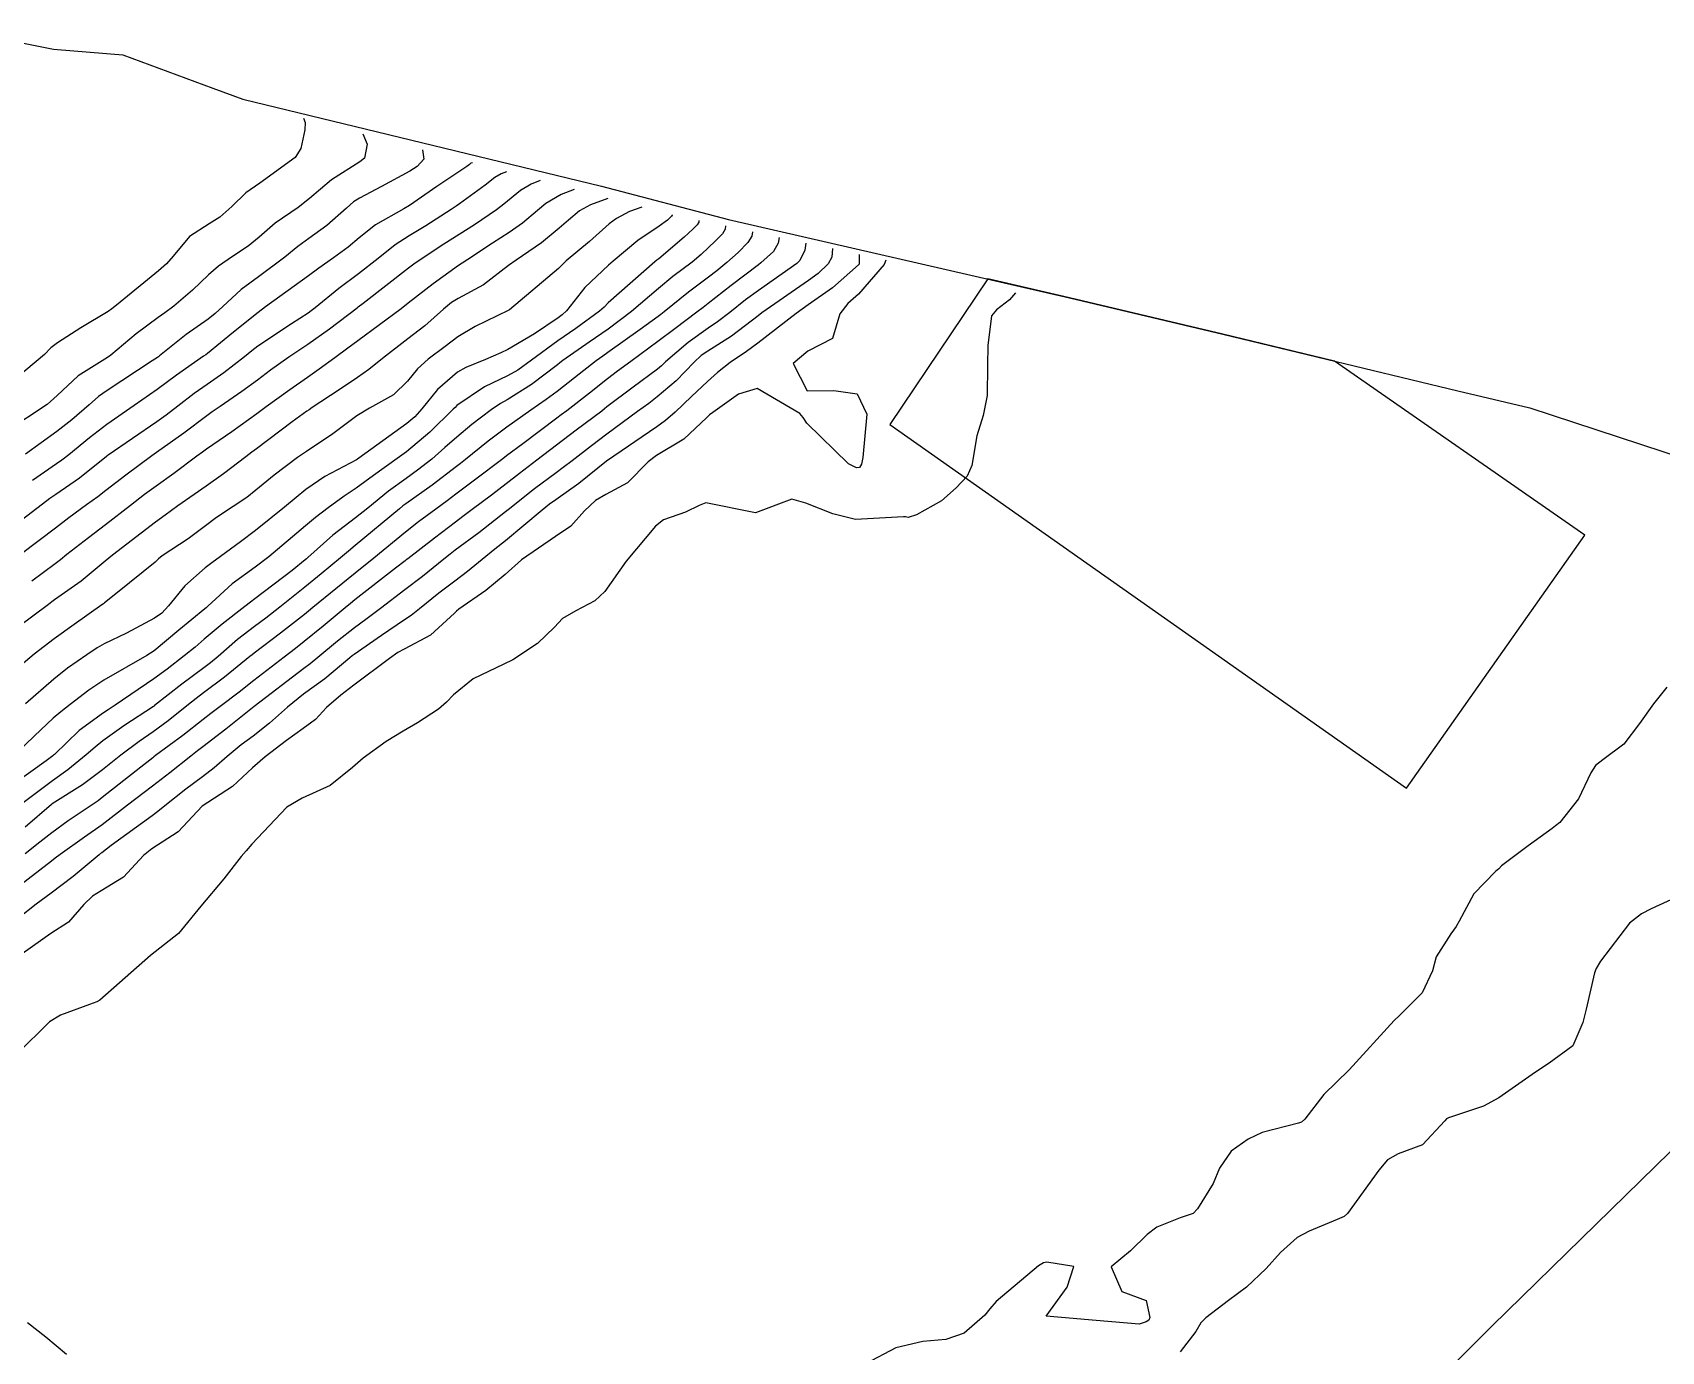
# Model space of a CAD drawing. Header units: metres. Extents: x 307586 to 320046, y 7427249 to 7434250.
# Drawn here: x 314091.7 to 314156.9, y 7433047.5 to 7433100.3 of the extents above; entities that cross this region are included whole.
import ezdxf

# ---------------------------------------------------------------- set-up
doc = ezdxf.new("R2010")
doc.units = ezdxf.units.M
doc.header["$MEASUREMENT"] = 0
for name, color, linetype in [('Area', 45, 'Continuous'), ('Curvas de Nivel 1m', 11, 'Continuous'), ('Curvas de Nivel 5m', 15, 'Continuous'), ('Edificações', 30, 'Continuous'), ('Vias Primárias', 230, 'Continuous')]:
    doc.layers.add(name, color=color, linetype=linetype)

msp = doc.modelspace()

# ---------------------------------------------------------------- linework, layer by layer
at = {"layer": 'Area'}
msp.add_polyline3d([(314089.185, 7433100.269, 746.934), (314092.539, 7433099.598, 746.882), (314095.313, 7433099.372, 746.835), (314098.924, 7433098.04, 746.898), (314100.114, 7433097.599, 746.547), (314114.46, 7433094.124, 737.915), (314119.548, 7433092.792, 732.605), (314133.191, 7433089.655, 734.965), (314139.325, 7433088.2, 734.775), (314148.721, 7433085.931, 734.165), (314151.598, 7433085.252, 734.576), (314159.601, 7433082.627, 727.126)], dxfattribs=at)
at = {"layer": 'Curvas de Nivel 1m', "flags": 128}
for points, elevation in [([(314102.543, 7433096.84), (314102.607, 7433096.669), (314102.597, 7433096.376), (314102.444, 7433095.628), (314102.208, 7433095.269), (314100.792, 7433094.247), (314100.232, 7433093.852), (314099.672, 7433093.301), (314099.203, 7433092.88), (314098.773, 7433092.62), (314097.978, 7433092.104), (314097.334, 7433091.324), (314097.064, 7433091.012), (314096.747, 7433090.734), (314095.066, 7433089.355), (314094.882, 7433089.206), (314094.729, 7433089.11), (314093.639, 7433088.451), (314092.71, 7433087.845), (314092.443, 7433087.647), (314092.18, 7433087.388), (314090.69, 7433086.126)], 746), ([(314107.303, 7433095.58), (314107.363, 7433095.204), (314107.096, 7433094.911), (314106.798, 7433094.727), (314105.671, 7433094.106), (314104.787, 7433093.646), (314104.54, 7433093.488), (314104.264, 7433093.245), (314103.473, 7433092.552), (314102.764, 7433092.028), (314102.321, 7433091.705), (314101.803, 7433091.274), (314100.745, 7433090.493), (314100.046, 7433089.99), (314099.32, 7433089.304), (314099.017, 7433089.02), (314098.725, 7433088.804), (314097.848, 7433088.186), (314096.79, 7433087.329), (314096.739, 7433087.294), (314096.702, 7433087.264), (314096.497, 7433087.129), (314094.689, 7433085.949), (314094.347, 7433085.702), (314093.965, 7433085.367), (314093.278, 7433084.773), (314092.672, 7433084.302), (314091.422, 7433083.399)], 744), ([(314110.663, 7433094.7), (314110.448, 7433094.621), (314110.202, 7433094.469), (314109.809, 7433094.164), (314108.785, 7433093.417), (314108.653, 7433093.322), (314108.455, 7433093.193), (314107.44, 7433092.536), (314106.767, 7433092.129), (314106.209, 7433091.771), (314105.534, 7433091.228), (314104.747, 7433090.611), (314103.956, 7433090.032), (314103.012, 7433089.257), (314102.855, 7433089.136), (314102.731, 7433089.045), (314102.068, 7433088.612), (314100.717, 7433087.72), (314100.471, 7433087.537), (314100.18, 7433087.295), (314099.353, 7433086.647), (314098.692, 7433086.19), (314098.174, 7433085.829), (314097.511, 7433085.322), (314097.044, 7433084.962), (314096.677, 7433084.696), (314094.734, 7433083.359), (314094.692, 7433083.33), (314094.662, 7433083.305), (314093.578, 7433082.441), (314092.639, 7433081.782), (314092.403, 7433081.617), (314092.098, 7433081.388), (314090.621, 7433080.259)], 742), ([(314109.303, 7433095.06), (314109.245, 7433095.037), (314109.181, 7433094.995), (314109.074, 7433094.914), (314108.798, 7433094.717), (314107.885, 7433094.106), (314106.784, 7433093.349), (314106.552, 7433093.213), (314105.424, 7433092.58), (314104.765, 7433092.058), (314104.326, 7433091.678), (314103.746, 7433091.25), (314103.161, 7433090.843), (314102.746, 7433090.536), (314101.025, 7433089.286), (314100.731, 7433089.067), (314099.745, 7433088.278), (314098.705, 7433087.429), (314098.64, 7433087.375), (314098.547, 7433087.312), (314097.466, 7433086.551), (314096.69, 7433085.99), (314095.765, 7433085.344), (314094.675, 7433084.579), (314093.984, 7433084.053), (314093.155, 7433083.375), (314092.879, 7433083.159), (314092.657, 7433083.002), (314091.702, 7433082.34)], 743), ([(314112.013, 7433094.35), (314111.647, 7433094.206), (314111.223, 7433093.943), (314110.556, 7433093.401), (314110.26, 7433093.175), (314109.379, 7433092.579), (314108.768, 7433092.187), (314108.158, 7433091.8), (314107.252, 7433091.205), (314106.96, 7433090.998), (314106.749, 7433090.838), (314104.93, 7433089.432), (314104.733, 7433089.278), (314104.71, 7433089.263), (314104.685, 7433089.24), (314103.579, 7433088.397), (314102.718, 7433087.79), (314101.955, 7433087.271), (314101.227, 7433086.76), (314100.699, 7433086.363), (314100.081, 7433085.904), (314099.205, 7433085.305), (314098.894, 7433085.094), (314098.679, 7433084.934), (314097.757, 7433084.234), (314096.664, 7433083.462), (314096.475, 7433083.333), (314095.443, 7433082.556), (314094.642, 7433081.938), (314094.313, 7433081.688), (314093.867, 7433081.368), (314093.158, 7433080.845), (314092.624, 7433080.44), (314091.261, 7433079.4)], 741), ([(314114.723, 7433093.63), (314114.03, 7433093.38), (314113.592, 7433093.132), (314113.15, 7433092.764), (314112.772, 7433092.434), (314112.059, 7433091.855), (314111.047, 7433091.166), (314110.751, 7433090.944), (314109.749, 7433090.174), (314108.737, 7433089.627), (314108.466, 7433089.462), (314108.148, 7433089.196), (314107.392, 7433088.538), (314106.721, 7433088.017), (314105.699, 7433087.225), (314105.153, 7433086.787), (314104.701, 7433086.47), (314103.966, 7433085.975), (314102.891, 7433085.258), (314102.767, 7433085.174), (314102.681, 7433085.111), (314102.091, 7433084.683), (314100.666, 7433083.615), (314100.479, 7433083.478), (314100.231, 7433083.294), (314099.346, 7433082.609), (314098.645, 7433082.115), (314098.169, 7433081.786), (314097.517, 7433081.321), (314097.005, 7433080.95), (314096.626, 7433080.673), (314094.899, 7433079.356), (314094.609, 7433079.119), (314093.648, 7433078.319), (314092.586, 7433077.563), (314092.479, 7433077.487), (314092.341, 7433077.384), (314090.569, 7433076.053)], 739), ([(314116.083, 7433093.28), (314115.59, 7433093.108), (314115.061, 7433092.833), (314114.775, 7433092.61), (314113.986, 7433091.906), (314113.056, 7433091.137), (314112.902, 7433090.988), (314112.75, 7433090.826), (314110.779, 7433089.169), (314110.733, 7433089.14), (314109.406, 7433088.503), (314108.722, 7433088.097), (314108.207, 7433087.706), (314107.534, 7433087.202), (314107.1, 7433086.813), (314106.7, 7433086.321), (314106.141, 7433085.769), (314105.18, 7433085.233), (314104.68, 7433084.927), (314103.712, 7433084.21), (314102.665, 7433083.501), (314102.31, 7433083.265), (314101.371, 7433082.561), (314100.643, 7433081.948), (314100.277, 7433081.655), (314099.728, 7433081.299), (314099.067, 7433080.867), (314098.625, 7433080.527), (314097.934, 7433080.003), (314096.894, 7433079.327), (314096.741, 7433079.2), (314096.61, 7433079.07), (314095.103, 7433077.865), (314094.584, 7433077.44), (314094.539, 7433077.405), (314094.481, 7433077.361), (314093.372, 7433076.575), (314092.569, 7433076.008), (314091.772, 7433075.392), (314090.552, 7433074.362)], 738), ([(314118.363, 7433092.75), (314118.354, 7433092.678), (314118.289, 7433092.568), (314118.124, 7433092.401), (314117.77, 7433092.077), (314116.755, 7433091.216), (314116.685, 7433091.16), (314116.599, 7433091.092), (314114.736, 7433089.449), (314114.571, 7433089.285), (314114.392, 7433089.123), (314113.436, 7433088.423), (314112.721, 7433087.925), (314111.666, 7433087.156), (314111.118, 7433086.752), (314110.703, 7433086.524), (314109.784, 7433086.092), (314108.685, 7433085.345), (314108.606, 7433085.269), (314108.528, 7433085.192), (314107.592, 7433084.282), (314106.666, 7433083.487), (314106.295, 7433083.216), (314105.339, 7433082.543), (314104.645, 7433082.031), (314104.176, 7433081.709), (314103.534, 7433081.251), (314103.023, 7433080.862), (314102.626, 7433080.532), (314101.162, 7433079.282), (314100.609, 7433078.873), (314099.693, 7433078.208), (314098.719, 7433077.309), (314098.651, 7433077.251), (314098.591, 7433077.2), (314097.551, 7433076.347), (314096.566, 7433075.527), (314096.278, 7433075.334), (314094.553, 7433074.349), (314093.963, 7433073.952), (314093.206, 7433073.373), (314092.837, 7433073.079), (314092.535, 7433072.827), (314091.786, 7433072.129), (314091.032, 7433071.402)], 736), ([(314117.293, 7433092.98), (314117.291, 7433092.957), (314117.269, 7433092.921), (314117.216, 7433092.868), (314117.103, 7433092.762), (314116.774, 7433092.52), (314115.917, 7433091.951), (314114.932, 7433091.117), (314114.751, 7433090.964), (314113.805, 7433090.067), (314113.07, 7433089.137), (314112.895, 7433088.974), (314112.73, 7433088.857), (314111.782, 7433088.213), (314110.717, 7433087.585), (314110.443, 7433087.445), (314109.828, 7433087.179), (314109.035, 7433086.86), (314108.705, 7433086.678), (314107.906, 7433085.987), (314107.278, 7433085.204), (314106.998, 7433084.889), (314106.677, 7433084.624), (314104.764, 7433083.238), (314104.707, 7433083.195), (314104.662, 7433083.169), (314103.398, 7433082.506), (314102.644, 7433081.981), (314102.246, 7433081.658), (314101.783, 7433081.273), (314100.623, 7433080.338), (314100.023, 7433079.892), (314099.224, 7433079.304), (314098.875, 7433079.043), (314098.608, 7433078.842), (314097.793, 7433078.126), (314097.149, 7433077.324), (314096.878, 7433077.038), (314096.585, 7433076.828), (314095.461, 7433076.232), (314094.567, 7433075.806), (314094.287, 7433075.642), (314093.877, 7433075.367), (314093.097, 7433074.835), (314092.553, 7433074.396), (314091.426, 7433073.397)], 737), ([(314120.503, 7433092.3), (314120.478, 7433092.121), (314120.324, 7433091.862), (314119.932, 7433091.472), (314119.479, 7433091.063), (314119.081, 7433090.735), (314118.747, 7433090.483), (314117.941, 7433089.878), (314116.967, 7433089.088), (314116.839, 7433088.982), (314116.731, 7433088.905), (314116.016, 7433088.391), (314114.716, 7433087.464), (314114.514, 7433087.323), (314114.246, 7433087.125), (314113.39, 7433086.445), (314112.694, 7433085.899), (314112.256, 7433085.58), (314111.639, 7433085.156), (314110.676, 7433084.475), (314109.934, 7433083.914), (314109.026, 7433083.186), (314108.823, 7433083.025), (314108.659, 7433082.9), (314107.695, 7433082.152), (314106.636, 7433081.405), (314106.523, 7433081.323), (314106.389, 7433081.214), (314104.618, 7433079.741), (314104.341, 7433079.517), (314104.02, 7433079.246), (314103.252, 7433078.608), (314102.601, 7433078.075), (314101.604, 7433077.275), (314101.038, 7433076.832), (314100.581, 7433076.494), (314099.898, 7433075.972), (314099.127, 7433075.304), (314098.823, 7433075.044), (314098.558, 7433074.849), (314097.675, 7433074.196), (314096.59, 7433073.33), (314096.565, 7433073.307), (314096.542, 7433073.293), (314095.361, 7433072.517), (314094.521, 7433071.922), (314094.206, 7433071.675), (314093.856, 7433071.367), (314093.119, 7433070.762), (314092.502, 7433070.323), (314091.278, 7433069.398)], 734), ([(314121.573, 7433092.07), (314121.54, 7433091.842), (314121.343, 7433091.509), (314120.846, 7433091.049), (314120.752, 7433090.977), (314119.657, 7433090.148), (314118.737, 7433089.429), (314118.537, 7433089.27), (314118.274, 7433089.075), (314117.394, 7433088.416), (314116.721, 7433087.899), (314115.642, 7433087.106), (314115.106, 7433086.715), (314114.702, 7433086.404), (314113.987, 7433085.834), (314113.075, 7433085.136), (314112.851, 7433084.968), (314112.68, 7433084.837), (314111.32, 7433083.811), (314110.664, 7433083.323), (314110.579, 7433083.256), (314110.467, 7433083.172), (314109.44, 7433082.394), (314108.642, 7433081.788), (314108.298, 7433081.533), (314107.838, 7433081.198), (314107.147, 7433080.685), (314106.624, 7433080.27), (314105.355, 7433079.229), (314104.607, 7433078.627), (314103.837, 7433078.011), (314102.923, 7433077.257), (314102.743, 7433077.106), (314102.589, 7433076.982), (314101.624, 7433076.228), (314100.565, 7433075.429), (314100.486, 7433075.369), (314100.395, 7433075.292), (314099.388, 7433074.468), (314098.548, 7433073.837), (314098.245, 7433073.614), (314097.876, 7433073.317), (314097.135, 7433072.723), (314096.527, 7433072.282), (314095.964, 7433071.896), (314095.234, 7433071.349), (314094.507, 7433070.766), (314093.703, 7433070.166), (314092.493, 7433069.396), (314092.47, 7433069.38), (314091.409, 7433068.466)], 733), ([(314123.703, 7433091.62), (314123.674, 7433091.283), (314123.536, 7433091.012), (314123.135, 7433090.63), (314122.746, 7433090.344), (314120.877, 7433089.048), (314120.732, 7433088.937), (314119.662, 7433088.123), (314118.717, 7433087.523), (314118.447, 7433087.341), (314118.167, 7433087.075), (314117.449, 7433086.335), (314116.692, 7433085.684), (314116.354, 7433085.429), (314115.91, 7433085.102), (314114.674, 7433084.195), (314114.061, 7433083.734), (314113.287, 7433083.134), (314112.937, 7433082.858), (314112.656, 7433082.653), (314111.792, 7433082.006), (314110.729, 7433081.169), (314110.632, 7433081.093), (314109.553, 7433080.251), (314108.617, 7433079.55), (314108.412, 7433079.395), (314108.158, 7433079.195), (314107.305, 7433078.504), (314106.6, 7433077.964), (314105.624, 7433077.225), (314105.035, 7433076.784), (314104.581, 7433076.451), (314103.907, 7433075.913), (314103.119, 7433075.254), (314102.811, 7433075.007), (314102.558, 7433074.813), (314100.567, 7433073.29), (314099.437, 7433072.394), (314098.519, 7433071.685), (314098.307, 7433071.521), (314098.041, 7433071.315), (314097.192, 7433070.637), (314096.501, 7433070.111), (314095.506, 7433069.345), (314094.485, 7433068.565), (314093.782, 7433068.065), (314092.814, 7433067.377), (314092.614, 7433067.226), (314092.46, 7433067.106), (314091.069, 7433066.021)], 731), ([(314122.643, 7433091.84), (314122.603, 7433091.564), (314122.399, 7433091.143), (314122.284, 7433091.027), (314120.742, 7433089.95), (314120.225, 7433089.568), (314119.594, 7433089.061), (314119.104, 7433088.692), (314118.727, 7433088.436), (314117.929, 7433087.87), (314117.024, 7433087.087), (314116.865, 7433086.935), (314116.709, 7433086.803), (314115.73, 7433086.072), (314114.685, 7433085.284), (314114.592, 7433085.213), (314114.475, 7433085.122), (314113.457, 7433084.35), (314112.669, 7433083.75), (314111.878, 7433083.152), (314111.191, 7433082.626), (314110.649, 7433082.209), (314110.059, 7433081.758), (314109.292, 7433081.183), (314108.918, 7433080.899), (314108.628, 7433080.68), (314107.781, 7433080.038), (314106.719, 7433079.209), (314106.658, 7433079.164), (314106.612, 7433079.126), (314106.22, 7433078.827), (314104.596, 7433077.562), (314104.419, 7433077.417), (314104.205, 7433077.244), (314103.325, 7433076.509), (314102.572, 7433075.893), (314102.219, 7433075.615), (314101.769, 7433075.272), (314100.553, 7433074.334), (314099.968, 7433073.876), (314099.213, 7433073.303), (314098.832, 7433073.013), (314098.535, 7433072.776), (314097.711, 7433072.132), (314096.628, 7433071.329), (314096.563, 7433071.279), (314096.512, 7433071.241), (314096.036, 7433070.865), (314094.496, 7433069.651), (314094.331, 7433069.526), (314094.085, 7433069.364), (314093.133, 7433068.727), (314092.476, 7433068.245), (314091.995, 7433067.862), (314091.408, 7433067.396)], 732), ([(314125.843, 7433091.16), (314125.776, 7433090.985), (314124.741, 7433089.799), (314124.319, 7433089.422), (314124.003, 7433089.007), (314123.707, 7433088.026), (314122.718, 7433087.524), (314122.135, 7433087.029), (314122.697, 7433085.936), (314123.762, 7433085.945), (314124.695, 7433085.808), (314125.081, 7433084.994), (314124.926, 7433083.257), (314124.873, 7433082.997), (314124.793, 7433082.866), (314124.661, 7433082.851), (314124.348, 7433083.003), (314122.679, 7433084.64), (314122.528, 7433084.869), (314122.401, 7433085.024), (314120.698, 7433086.024), (314119.952, 7433085.799), (314118.922, 7433085.068), (314118.782, 7433084.969), (314118.681, 7433084.864), (314117.76, 7433083.991), (314116.665, 7433083.347), (314116.333, 7433083.095), (314115.504, 7433082.254), (314114.643, 7433081.779), (314114.221, 7433081.542), (314113.786, 7433081.128), (314113.243, 7433080.518), (314112.623, 7433080.1), (314111.265, 7433079.16), (314110.607, 7433078.577), (314109.841, 7433077.938), (314108.765, 7433077.188), (314108.665, 7433077.116), (314108.591, 7433077.035), (314107.621, 7433076.156), (314106.569, 7433075.595), (314106.321, 7433075.459), (314105.983, 7433075.219), (314104.552, 7433074.146), (314104.037, 7433073.756), (314103.468, 7433073.251), (314103.021, 7433072.77), (314102.53, 7433072.416), (314101.862, 7433071.931), (314101.015, 7433071.282), (314100.508, 7433070.84), (314099.701, 7433070.098), (314098.493, 7433069.31), (314097.524, 7433068.278), (314096.476, 7433067.604), (314096.143, 7433067.335), (314095.346, 7433066.461), (314094.451, 7433065.915), (314094.106, 7433065.704), (314093.762, 7433065.367), (314093.143, 7433064.666), (314092.431, 7433064.207), (314091.284, 7433063.397)], 729), ([(314131.033, 7433089.85), (314130.784, 7433089.574), (314130.265, 7433089.17), (314130.07, 7433088.937), (314129.921, 7433087.738), (314129.912, 7433086.938), (314129.895, 7433085.738), (314129.737, 7433084.939), (314129.483, 7433084.134), (314129.287, 7433082.944), (314129.088, 7433082.514), (314128.649, 7433082.044), (314128.073, 7433081.524), (314127.064, 7433080.966), (314126.736, 7433080.865), (314126.632, 7433080.883), (314126.548, 7433080.887), (314124.631, 7433080.783), (314123.722, 7433081.009), (314122.639, 7433081.433), (314122.082, 7433081.588), (314120.633, 7433081.05), (314118.639, 7433081.45), (314118.374, 7433081.335), (314117.822, 7433081.078), (314116.946, 7433080.77), (314116.627, 7433080.508), (314115.459, 7433079.107), (314114.601, 7433077.896), (314114.2, 7433077.521), (314113.435, 7433077.132), (314112.91, 7433076.815), (314112.583, 7433076.475), (314111.903, 7433075.82), (314110.914, 7433075.165), (314110.561, 7433074.988), (314109.334, 7433074.403), (314108.549, 7433073.768), (314108.265, 7433073.474), (314107.942, 7433073.196), (314107.102, 7433072.637), (314106.53, 7433072.316), (314105.845, 7433071.898), (314104.926, 7433071.234), (314104.509, 7433070.861), (314103.61, 7433070.141), (314102.497, 7433069.63), (314101.882, 7433069.269), (314100.478, 7433067.785), (314100.248, 7433067.519), (314100.053, 7433067.294), (314099.358, 7433066.402), (314098.443, 7433065.31), (314097.541, 7433064.21), (314096.423, 7433063.33), (314094.396, 7433061.541), (314094.279, 7433061.477), (314093.981, 7433061.364), (314092.825, 7433060.939), (314092.386, 7433060.674), (314091.091, 7433059.399)], 728), ([(314157.088, 7433074.074), (314156.551, 7433073.401), (314155.992, 7433072.618), (314155.363, 7433071.795), (314154.521, 7433071.164), (314154.228, 7433070.932), (314154.049, 7433070.645), (314153.549, 7433069.603), (314152.798, 7433068.657), (314152.63, 7433068.52), (314152.491, 7433068.419), (314151.534, 7433067.725), (314150.475, 7433066.914), (314150.359, 7433066.806), (314150.234, 7433066.692), (314149.366, 7433065.794), (314148.776, 7433064.707), (314148.66, 7433064.489), (314148.438, 7433064.197), (314147.86, 7433063.284), (314147.716, 7433062.717), (314147.295, 7433061.836), (314146.396, 7433060.933), (314146.171, 7433060.733), (314144.373, 7433058.76), (314143.368, 7433057.765), (314142.597, 7433056.778), (314142.467, 7433056.663), (314142.351, 7433056.624), (314140.893, 7433056.254), (314140.34, 7433055.98), (314139.654, 7433055.496), (314139.194, 7433054.821), (314138.936, 7433054.205), (314138.306, 7433053.186), (314138.13, 7433053.007), (314137.616, 7433052.837), (314136.679, 7433052.464), (314136.293, 7433052.161), (314135.632, 7433051.51), (314134.857, 7433050.871), (314135.287, 7433049.888), (314136.26, 7433049.524), (314136.4, 7433048.849), (314136.361, 7433048.74), (314136.251, 7433048.668), (314135.977, 7433048.581), (314134.251, 7433048.721), (314132.253, 7433048.9), (314133.098, 7433050.058), (314133.355, 7433050.889), (314132.275, 7433051.063), (314132.15, 7433051.026), (314131.951, 7433050.905), (314130.258, 7433049.481), (314130.001, 7433049.187), (314129.799, 7433048.935), (314128.974, 7433048.215), (314128.243, 7433047.967), (314127.32, 7433047.882), (314126.24, 7433047.635), (314125.031, 7433046.988)], 727), ([(314157.416, 7433065.643), (314156.452, 7433065.194), (314156.064, 7433065), (314155.59, 7433064.623), (314154.428, 7433063.106), (314154.254, 7433062.813), (314154.193, 7433062.642), (314153.857, 7433061.189), (314153.718, 7433060.647), (314153.317, 7433059.717), (314152.376, 7433059.016), (314151.831, 7433058.668), (314150.362, 7433057.629), (314149.752, 7433057.303), (314148.354, 7433056.832), (314148.275, 7433056.789), (314148.208, 7433056.711), (314147.305, 7433055.754), (314146.333, 7433055.393), (314145.907, 7433055.159), (314145.557, 7433054.741), (314144.305, 7433053.008), (314144.175, 7433052.891), (314143.896, 7433052.764), (314142.777, 7433052.294), (314142.292, 7433052.043), (314141.634, 7433051.439), (314141.05, 7433050.798), (314140.265, 7433050.062), (314139.551, 7433049.526), (314138.641, 7433048.826), (314138.447, 7433048.632), (314138.247, 7433048.279), (314137.612, 7433047.464)], 726), ([(314091.499, 7433048.645), (314092.24, 7433048.063), (314093.069, 7433047.372)], 728)]:
    msp.add_lwpolyline(points, dxfattribs=dict(at, elevation=elevation))
at = {"layer": 'Curvas de Nivel 5m', "flags": 128}
for points, elevation in [([(314104.923, 7433096.21), (314105.09, 7433095.806), (314104.981, 7433095.237), (314104.801, 7433095.095), (314103.668, 7433094.378), (314102.787, 7433093.624), (314102.326, 7433093.267), (314101.415, 7433092.639), (314100.765, 7433092.085), (314100.333, 7433091.72), (314099.703, 7433091.3), (314099.138, 7433090.918), (314098.746, 7433090.579), (314098.101, 7433089.955), (314097.358, 7433089.324), (314097, 7433089.056), (314096.726, 7433088.861), (314095.848, 7433088.211), (314094.841, 7433087.358), (314094.702, 7433087.266), (314093.534, 7433086.532), (314092.687, 7433085.746), (314092.287, 7433085.386), (314090.672, 7433084.313)], 745), ([(314113.373, 7433093.99), (314112.849, 7433093.789), (314112.235, 7433093.422), (314111.91, 7433093.153), (314111.302, 7433092.635), (314110.769, 7433092.261), (314110.104, 7433091.835), (314109.112, 7433091.186), (314108.896, 7433091.044), (314108.75, 7433090.945), (314107.726, 7433090.217), (314106.735, 7433089.436), (314106.446, 7433089.214), (314104.72, 7433087.928), (314104.322, 7433087.638), (314103.792, 7433087.249), (314103.168, 7433086.794), (314102.701, 7433086.469), (314101.992, 7433085.972), (314101.048, 7433085.285), (314100.68, 7433085.011), (314099.678, 7433084.295), (314098.666, 7433083.593), (314098.498, 7433083.478), (314098.284, 7433083.314), (314097.359, 7433082.617), (314096.645, 7433082.112), (314096.19, 7433081.786), (314095.62, 7433081.345), (314094.625, 7433080.572), (314093.941, 7433080.046), (314093.079, 7433079.375), (314092.817, 7433079.17), (314092.607, 7433079.007), (314091.682, 7433078.309)], 740), ([(314119.433, 7433092.53), (314119.416, 7433092.4), (314119.307, 7433092.215), (314119.031, 7433091.935), (314118.45, 7433091.38), (314118.089, 7433091.077), (314117.325, 7433090.506), (314116.742, 7433090.023), (314115.663, 7433089.106), (314114.726, 7433088.396), (314113.974, 7433087.874), (314112.919, 7433087.138), (314112.802, 7433087.049), (314112.71, 7433086.977), (314111.672, 7433086.182), (314110.689, 7433085.57), (314110.432, 7433085.427), (314110.057, 7433085.176), (314109.277, 7433084.584), (314108.672, 7433084.079), (314108.205, 7433083.657), (314107.678, 7433083.2), (314107.111, 7433082.751), (314106.651, 7433082.428), (314105.943, 7433081.921), (314105.117, 7433081.233), (314104.629, 7433080.848), (314103.715, 7433080.156), (314102.722, 7433079.259), (314102.666, 7433079.206), (314102.612, 7433079.165), (314102.085, 7433078.745), (314100.596, 7433077.607), (314100.419, 7433077.468), (314100.193, 7433077.294), (314099.29, 7433076.595), (314098.573, 7433075.992), (314098.209, 7433075.673), (314097.768, 7433075.318), (314097.087, 7433074.796), (314096.554, 7433074.407), (314095.011, 7433073.353), (314094.732, 7433073.165), (314094.538, 7433073.039), (314093.566, 7433072.331), (314092.589, 7433071.379), (314092.548, 7433071.344), (314092.512, 7433071.317), (314092.246, 7433071.119), (314090.497, 7433069.868)], 735), ([(314124.773, 7433091.39), (314124.77, 7433091), (314124.753, 7433090.968), (314123.701, 7433090.052), (314122.736, 7433089.366), (314122.249, 7433089.027), (314120.721, 7433087.838), (314120.263, 7433087.509), (314119.618, 7433087.061), (314119.112, 7433086.661), (314118.701, 7433086.301), (314118.069, 7433085.7), (314117.419, 7433085.083), (314117.025, 7433084.741), (314116.677, 7433084.491), (314114.663, 7433083.12), (314113.56, 7433082.22), (314112.639, 7433081.571), (314112.39, 7433081.391), (314112.086, 7433081.148), (314110.62, 7433079.928), (314110.199, 7433079.593), (314109.687, 7433079.179), (314109.1, 7433078.693), (314108.604, 7433078.319), (314107.959, 7433077.836), (314107.179, 7433077.204), (314106.853, 7433076.943), (314106.586, 7433076.761), (314105.667, 7433076.133), (314104.565, 7433075.378), (314104.487, 7433075.318), (314104.397, 7433075.242), (314103.402, 7433074.404), (314102.548, 7433073.79), (314101.902, 7433073.27), (314101.19, 7433072.623), (314100.525, 7433072.113), (314100.047, 7433071.767), (314099.495, 7433071.3), (314098.974, 7433070.84), (314098.505, 7433070.479), (314097.833, 7433069.983), (314096.994, 7433069.325), (314096.719, 7433069.099), (314096.489, 7433068.927), (314094.854, 7433067.732), (314094.474, 7433067.443), (314094.427, 7433067.407), (314094.366, 7433067.361), (314093.334, 7433066.491), (314092.447, 7433065.831), (314091.848, 7433065.389), (314090.431, 7433064.263)], 730)]:
    msp.add_lwpolyline(points, dxfattribs=dict(at, elevation=elevation))
at = {"layer": 'Edificações', "elevation": 734.399}
msp.add_lwpolyline([(314129.917, 7433090.408), (314126.004, 7433084.583), (314146.675, 7433070.029), (314153.802, 7433080.152), (314143.795, 7433087.12), (314139.325, 7433088.2), (314133.191, 7433089.655)], close=True, dxfattribs=at)
at = {"layer": 'Vias Primárias'}
msp.add_lwpolyline([(313955.062, 7432971.982), (314013.431, 7432972.666, 0.007239), (314028.581, 7432973.064, 0.01259), (314044.903, 7432974.533), (314052.773, 7432975.973), (314061.996, 7432978.428), (314069.556, 7432981.094), (314077.522, 7432984.776), (314082.436, 7432987.583), (314091.614, 7432993.81), (314102.333, 7433002.382), (314111.961, 7433010.927), (314126.422, 7433024.73), (314150.091, 7433048.505), (314170.3, 7433068.269), (314179.103, 7433076.82)], format="xyb", dxfattribs=at)
msp.add_lwpolyline([(313955.062, 7432971.982), (314013.431, 7432972.666, 0.007239), (314028.581, 7432973.064, 0.01259), (314044.903, 7432974.533), (314052.773, 7432975.973), (314061.996, 7432978.428), (314069.556, 7432981.094), (314077.522, 7432984.776), (314082.436, 7432987.583), (314091.614, 7432993.81), (314102.333, 7433002.382), (314111.961, 7433010.927), (314126.422, 7433024.73), (314150.091, 7433048.505), (314170.3, 7433068.269), (314179.103, 7433076.82)], format="xyb", dxfattribs=at)

doc.saveas('drawing.dxf')
